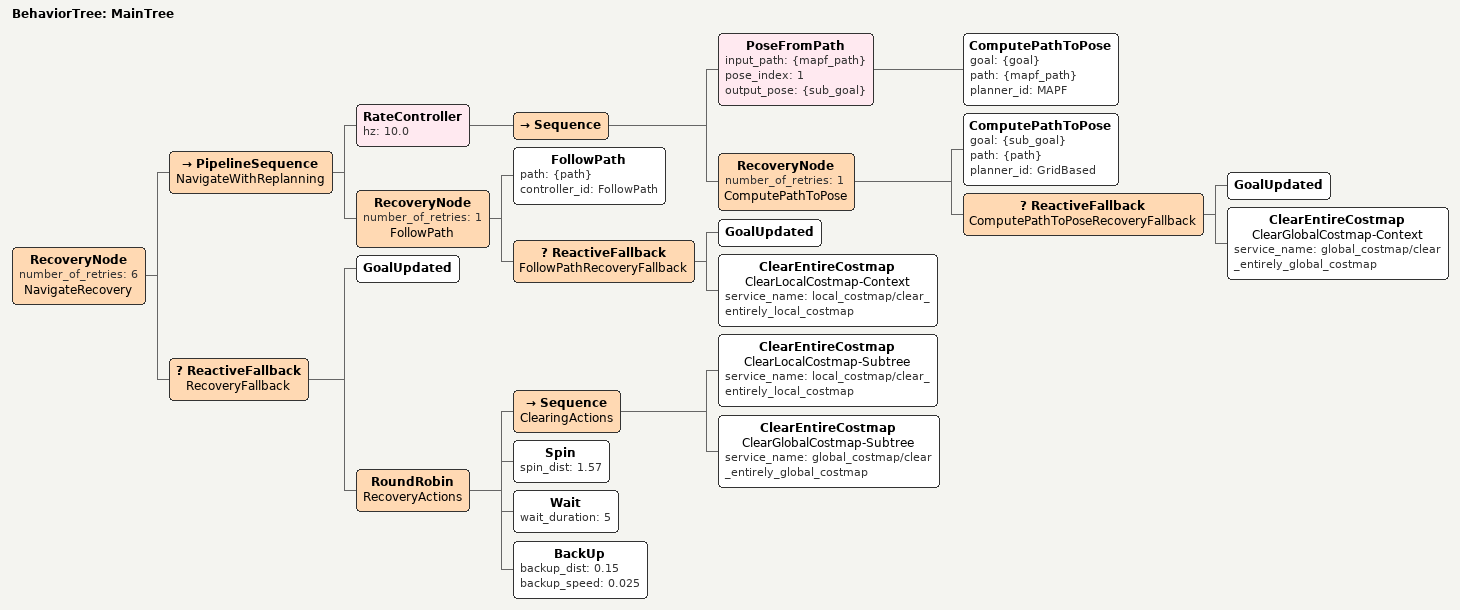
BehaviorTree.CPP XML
<root main_tree_to_execute="MainTree">
  <BehaviorTree ID="MainTree">
    <RecoveryNode number_of_retries="6" name="NavigateRecovery">
      <PipelineSequence name="NavigateWithReplanning">
        <RateController hz="10.0">
          <Sequence>
            <PoseFromPath input_path="{mapf_path}" pose_index="1" output_pose="{sub_goal}">
              <ComputePathToPose goal="{goal}" path="{mapf_path}" planner_id="MAPF"/>
            </PoseFromPath>
            <RecoveryNode number_of_retries="1" name="ComputePathToPose">
              <!-- Take the next pose represented in the MAPF path -->
              <ComputePathToPose goal="{sub_goal}" path="{path}" planner_id="GridBased"/>
              <ReactiveFallback name="ComputePathToPoseRecoveryFallback">
                <GoalUpdated/>
                <ClearEntireCostmap name="ClearGlobalCostmap-Context" service_name="global_costmap/clear_entirely_global_costmap"/>
              </ReactiveFallback>
            </RecoveryNode>
          </Sequence>
        </RateController>
        <RecoveryNode number_of_retries="1" name="FollowPath">
          <FollowPath path="{path}" controller_id="FollowPath"/>
          <ReactiveFallback name="FollowPathRecoveryFallback">
            <GoalUpdated/>
            <ClearEntireCostmap name="ClearLocalCostmap-Context" service_name="local_costmap/clear_entirely_local_costmap"/>
          </ReactiveFallback>
        </RecoveryNode>
      </PipelineSequence>
      <ReactiveFallback name="RecoveryFallback">
        <GoalUpdated/>
        <RoundRobin name="RecoveryActions">
          <Sequence name="ClearingActions">
            <ClearEntireCostmap name="ClearLocalCostmap-Subtree" service_name="local_costmap/clear_entirely_local_costmap"/>
            <ClearEntireCostmap name="ClearGlobalCostmap-Subtree" service_name="global_costmap/clear_entirely_global_costmap"/>
          </Sequence>
          <Spin spin_dist="1.57"/>
          <Wait wait_duration="5"/>
          <BackUp backup_dist="0.15" backup_speed="0.025"/>
        </RoundRobin>
      </ReactiveFallback>
    </RecoveryNode>
  </BehaviorTree>
</root>
